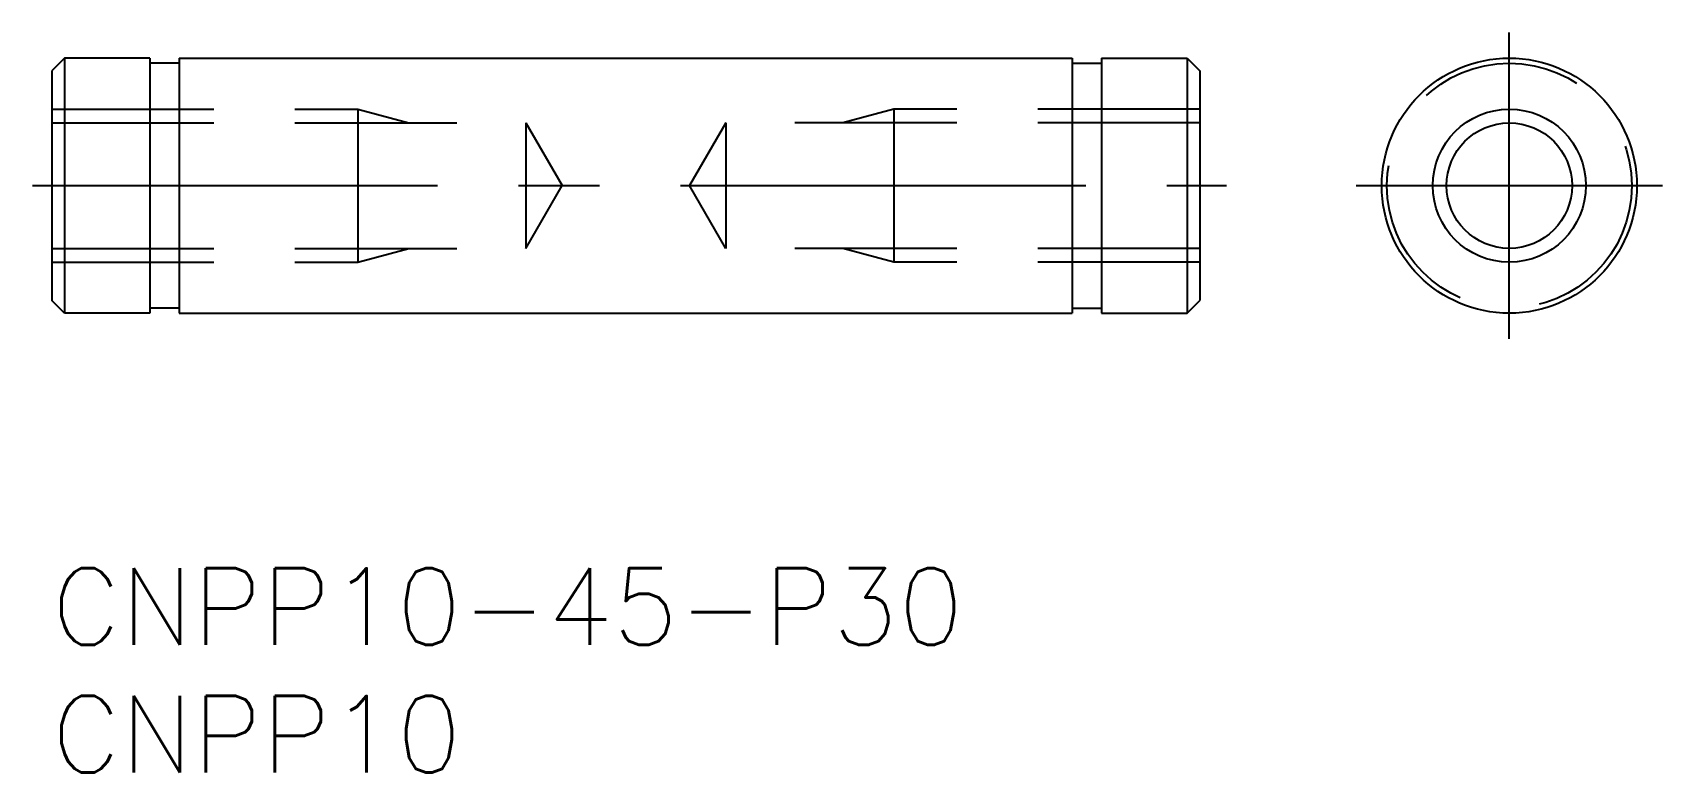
# Model space of a CAD drawing. Extents: x -0.8 to 63.1, y -8 to 21.
import ezdxf

# ---------------------------------------------------------------- set-up
doc = ezdxf.new("R2010")
doc.units = 0
doc.header["$LTSCALE"] = 0.5
doc.linetypes.add('CENTER', pattern=[50.8, 31.75, -6.35, 6.35, -6.35])
doc.linetypes.add('DASHED', pattern=[19.05, 12.7, -6.35])
for name, color, linetype in [('MSM_CENTER', 1, 'CENTER'), ('MSM_CONTINUOUS', 7, 'CONTINUOUS'), ('MSM_DASHED', 4, 'DASHED'), ('MSM_NARROW', 5, 'CONTINUOUS'), ('MSM_PART_NUMBER', 7, 'CONTINUOUS')]:
    doc.layers.add(name, color=color, linetype=linetype)
doc.styles.get("Standard").update_dxf_attribs({"font": 'txt.shx', "height": 3, "bigfont": 'bigfont.shx'})

# ---------------------------------------------------------------- blocks, each defined once
blk = doc.blocks.new('*U4')
at = {"layer": 'MSM_PART_NUMBER'}
blk.add_text('CNPP10-45-P30', height=3, dxfattribs=at).set_placement((0, -3))
blk = doc.blocks.new('*U5')
at = {"layer": 'MSM_PART_NUMBER'}
blk.add_text('CNPP10', height=3, dxfattribs=at).set_placement((0, -8))

msp = doc.modelspace()

# ---------------------------------------------------------------- linework, layer by layer
at = {"layer": 'MSM_CENTER'}
for p, q in [((57.128, 9), (57.128, 21)), ((-0.75, 15), (46.048, 15)), ((51.128, 15), (63.128, 15))]:
    msp.add_line(p, q, dxfattribs=at)
at = {"layer": 'MSM_CONTINUOUS'}
for p, q in [((0.5, 20), (0, 19.5)), ((0.5, 20), (0.5, 10)), ((3.85, 20), (0.5, 20)), ((3.85, 20), (3.85, 10)), ((5, 20), (40, 20)), ((5, 20), (5, 10)), ((40, 20), (40, 10)), ((41.15, 20), (41.15, 10)), ((41.15, 20), (44.5, 20)), ((44.5, 20), (45, 19.5)), ((44.5, 20), (44.5, 10)), ((0, 19.5), (0, 10.5)), ((5, 19.8), (3.85, 19.8)), ((40, 19.8), (41.15, 19.8)), ((45, 19.5), (45, 10.5)), ((0.5, 10), (0, 10.5)), ((44.5, 10), (45, 10.5)), ((3.85, 10), (0.5, 10)), ((5, 10.2), (3.85, 10.2)), ((5, 10), (40, 10)), ((40, 10.2), (41.15, 10.2)), ((41.15, 10), (44.5, 10))]:
    msp.add_line(p, q, dxfattribs=at)
for radius in [5, 2.458]:
    msp.add_circle((57.128, 15), radius, dxfattribs=at)
at = {"layer": 'MSM_DASHED'}
for p, q in [((0, 18), (12, 18)), ((12, 18), (12, 12)), ((12, 18), (14, 17.459)), ((33, 18), (31, 17.459)), ((45, 18), (33, 18)), ((33, 18), (33, 12)), ((0, 17.459), (18.581, 17.459)), ((18.581, 17.459), (18.581, 12.542)), ((18.581, 17.459), (20, 15.001)), ((26.419, 17.459), (25, 15.001)), ((45, 17.459), (26.419, 17.459)), ((26.419, 17.459), (26.419, 12.542)), ((18.581, 12.542), (20, 15.001)), ((26.419, 12.542), (25, 15.001)), ((0, 12.542), (18.581, 12.542)), ((12, 12), (14, 12.542)), ((45, 12.542), (26.419, 12.542)), ((33, 12), (31, 12.542)), ((0, 12), (12, 12)), ((45, 12), (33, 12))]:
    msp.add_line(p, q, dxfattribs=at)
msp.add_circle((57.128, 15), 4.8, dxfattribs=at)
at = {"layer": 'MSM_NARROW'}
msp.add_circle((57.128, 15), 3, dxfattribs=at)

# ---------------------------------------------------------------- block references
at = {"layer": 'MSM_CONTINUOUS'}
for name in ['*U4', '*U5']:
    msp.add_blockref(name, (0, 0), dxfattribs=at)

doc.saveas('drawing.dxf')
